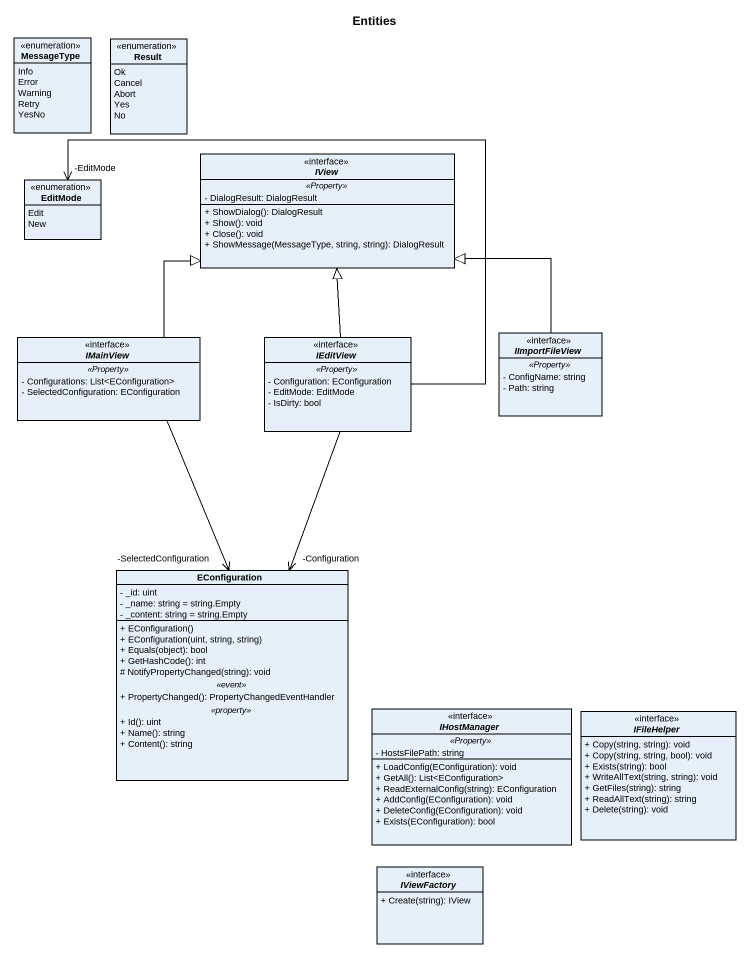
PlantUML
@startuml
title Entities
hide circle
hide empty members
skinparam classAttributeIconSize 0
enum MessageType {
  Info
  Error
  Warning
  Retry
  YesNo
}
enum Result {
  Ok
  Cancel
  Abort
  Yes
  No
}
interface IView <<interface>> {
  .. <<Property>> ..
  - DialogResult: DialogResult
  --
  + ShowDialog(): DialogResult
  + Show(): void
  + Close(): void
  + ShowMessage(MessageType, string, string): DialogResult
}
enum EditMode {
  Edit
  New
}
interface IMainView <<interface>> {
  .. <<Property>> ..
  - Configurations: List<EConfiguration>
  - SelectedConfiguration: EConfiguration
}
interface IEditView <<interface>> {
  .. <<Property>> ..
  - Configuration: EConfiguration
  - EditMode: EditMode
  - IsDirty: bool
}
interface IImportFileView <<interface>> {
  .. <<Property>> ..
  - ConfigName: string
  - Path: string
}
class EConfiguration {
  - _id: uint
  - _name: string = string.Empty
  - _content: string = string.Empty
  --
  + EConfiguration()
  + EConfiguration(uint, string, string)
  + Equals(object): bool
  + GetHashCode(): int
  # NotifyPropertyChanged(string): void
  .. <<event>> ..
  + PropertyChanged(): PropertyChangedEventHandler
  .. <<property>> ..
  + Id(): uint
  + Name(): string
  + Content(): string
}
interface IHostManager <<interface>> {
  .. <<Property>> ..
  - HostsFilePath: string
  --
  + LoadConfig(EConfiguration): void
  + GetAll(): List<EConfiguration>
  + ReadExternalConfig(string): EConfiguration
  + AddConfig(EConfiguration): void
  + DeleteConfig(EConfiguration): void
  + Exists(EConfiguration): bool
}
interface IFileHelper <<interface>> {
  + Copy(string, string): void
  + Copy(string, string, bool): void
  + Exists(string): bool
  + WriteAllText(string, string): void
  + GetFiles(string): string
  + ReadAllText(string): string
  + Delete(string): void
}
interface IViewFactory <<interface>> {
  + Create(string): IView
}
IMainView -up-|> IView
IMainView --> "-SelectedConfiguration" EConfiguration
IEditView -up-|> IView
IEditView -up-> "-EditMode" EditMode
IEditView --> "-Configuration" EConfiguration
IImportFileView -up-|> IView
@enduml
